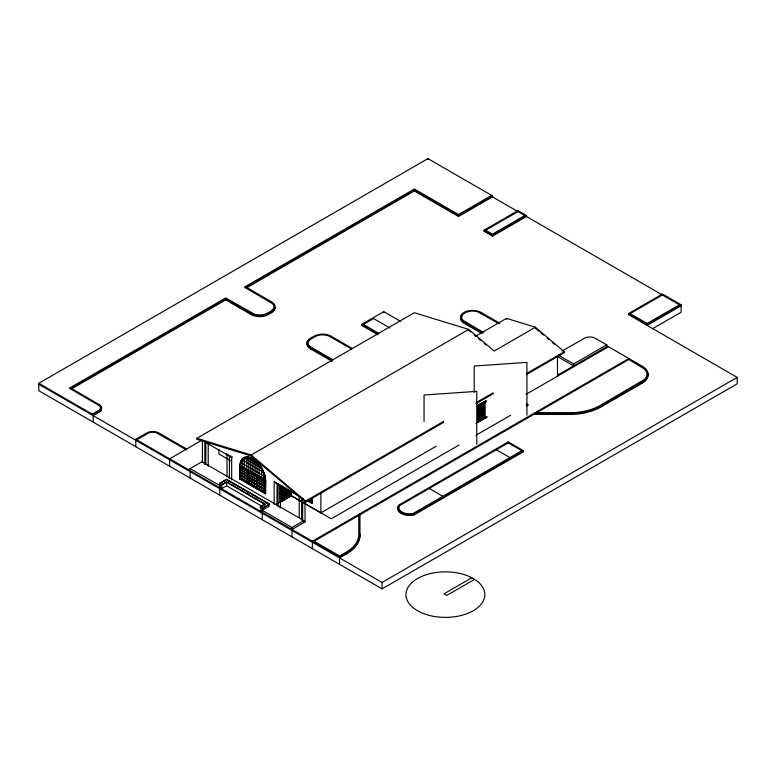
<?xml version="1.0" encoding="UTF-8"?>
<svg xmlns="http://www.w3.org/2000/svg" width="776" height="776" viewBox="0 0 776 776"><rect width="100%" height="100%" fill="white"/><g stroke="black" fill="none" stroke-linecap="round" stroke-linejoin="round"><path stroke-width="1.16" d="M240.133 466.715L247.971 471.236L248.349 483.118L240.511 478.588L240.511 466.492L240.133 478.802L265.673 493.565L265.654 480.683L240.182 465.978L240.618 462.418A18.013 10.398 60 0 1 254.586 459.693A18.013 10.398 60 0 1 265.654 480.683L265.285 493.769L239.803 479.064L239.803 466.192A18.023 10.408 60 0 1 252.549 458.82A18.023 10.408 60 0 1 265.285 480.897L265.285 493.769M240.269 465.988L240.638 462.981A17.45 10.078 60 0 1 246.38 457.636L249.358 457.937A17.45 10.078 60 0 1 264.48 476.755L265.227 479.937C264.47 469.965 257.535 458.315 246.758 457.423A17.45 10.078 60 0 0 241.006 462.758M241.035 462.748L264.858 476.503A17.45 10.078 60 0 0 259.106 464.552L246.778 457.413C242.694 457.83 240.628 462.04 240.638 465.775L239.803 466.192L265.334 480.829M93.178 415.664L99.124 412.231L101.297 410.048L101.588 407.817L100.463 405.382L71.082 388.194L71.082 389.174L225.719 299.895L251.211 314.61A12.018 6.936 0 0 0 268.205 314.61L271.6 312.65A12.018 6.936 0 0 0 275.121 307.742M101.297 410.048L101.588 407.817M652.286 328.869L681.124 312.224L681.124 304.803L662.432 294.007L628.444 313.63L628.444 314.61L737.2 377.398L737.2 383.839L382.054 588.877L38.8 390.706L38.8 383.286L93.178 414.685L99.124 411.251L101.297 409.068M38.8 383.286L427.935 158.624L492.508 195.901L492.508 196.881L458.519 216.504L414.335 190.993L246.108 288.119M71.082 388.194L225.719 298.915L251.211 313.63A12.018 6.936 0 0 0 268.205 313.63L271.6 311.671A12.018 6.936 0 0 0 271.6 301.854L246.108 287.139L414.335 190.013L458.519 215.524L492.508 195.901M92.325 414.19L99.415 409.893A7.197 4.152 0 0 0 99.415 405.732L69.384 388.194L225.719 297.935L254.305 314.125A10.806 6.237 0 0 0 265.111 314.125A28.857 16.665 0 0 0 272.463 309.886A10.806 6.237 0 0 0 272.463 303.649L244.411 287.139L414.335 189.034L458.519 214.545L491.654 195.416L491.654 196.396M484.011 230.239L517.99 210.616L526.487 215.524L526.487 216.504L492.508 236.127L484.011 231.219L484.011 230.239L492.508 235.147L526.487 215.524M332.089 361.306L310.681 348.948L310.681 347.968A11.388 6.577 0 0 1 310.681 338.161L314.086 336.192A11.931 6.887 0 0 1 331.071 336.192L352.488 348.56M135.8 446.704L135.8 439.284L146.848 432.911A8.41 4.86 0 0 1 158.74 432.911L186.638 449.013L186.638 450.002M136.654 439.779L149.196 432.746A7.197 4.152 0 0 1 156.393 432.746L185.784 449.508M377.97 334.825L361.665 325.406L361.665 324.426L383.751 311.671L400.435 321.303M443.406 422.503L305.589 502.072L251.211 455.968L196.832 439.284L196.832 438.304L414.335 312.728L468.714 329.412L494.205 351.024L535.411 327.239L564.298 351.732L564.298 352.711L526.904 374.304M201.275 440.564L169.643 458.829L169.643 466.25M190.033 478.016L190.033 468.636L201.935 461.769L303.882 520.638L303.882 522.597L291.989 529.465M226.437 453.446L225.874 453.766L227.95 454.969M468.714 329.412L251.211 454.988L196.832 438.304M250.813 458.18L250.842 471.633M242.238 466.696L242.267 460.022L263.627 472.351L263.627 479.015M255.023 460.614L255.023 474.078M244.197 467.831L244.227 458.199L261.667 468.267L261.667 477.88M265.082 504.448L226.573 482.206L221.752 484.99L219.492 483.351L226.573 479.267L269.621 504.119L262.54 508.532C253.888 506.534 274.374 500.898 260.27 507.223M219.492 483.681L226.573 479.597L269.621 504.448M221.917 482.604L220.054 483.681L220.054 487.609L221.752 488.589L226.573 485.805L262.569 506.592M223.779 481.537L225.641 480.46M475.407 336.338L506.515 318.373L535.411 327.239M246.758 469.305L246.778 457.413M190.033 468.636L220.054 485.64M219.492 483.351L221.752 484.66L226.573 481.886L265.082 504.119M247.971 471.236L248.679 470.877L248.679 483.749M239.803 479.064L240.182 467.142M252.918 472.865L252.947 459.062M248.349 471.022L248.301 483.962L248.999 483.487L248.63 471.614L256.837 475.921M257.166 475.775L256.788 488.87L257.496 488.395L265.334 492.915L264.955 481.042L257.118 476.522L257.118 488.608M257.118 476.522L257.496 488.395M259.087 476.425L259.116 464.533M264.955 481.042L265.654 480.683M279.36 486.862L281.504 485.621M282.018 485.514L280.068 486.639L280.068 488.182L282.998 486.494M279.457 488.725L282.532 486.95M279.457 489.375L283.55 487.008M279.952 491.935L284.084 489.549M279.952 494.079L284.084 491.693M285.374 490.946L288.129 489.355L288.129 495.806M279.952 496.233L284.084 493.846M285.374 493.1L289.506 490.713L289.506 495.01L285.374 497.397L285.374 488.802M260.27 506.903L262.54 508.212L269.621 504.119M279.952 498.376L284.084 495.99M285.374 495.243L289.506 492.857M262.249 519.716L262.249 510.336L269.049 506.408L269.049 504.448M279.457 502.12L290.67 495.971L290.67 491.16M262.249 512.296L262.54 508.212M276.149 504.274L278.147 503.12M280.146 501.965L291.145 495.621L331.274 518.795L459.198 444.939M276.149 504.352L278.147 503.197M279.302 502.538L291.145 495.699L320.876 512.868L436.209 446.2M279.593 502.693L291.427 495.864L291.427 491.043M561.863 351.091L585.579 337.638A8.4 4.85 0 0 1 593.98 337.638L606.774 344.786L606.774 346.746L557.498 375.196M305.589 502.072L305.589 501.092L443.843 421.271M476.309 402.531L493.07 392.85M526.584 373.498L564.298 351.732M662.432 294.987L630.151 313.63L647.135 323.437L679.427 304.803L526.487 216.504M475.804 403.801L493.565 393.548M487.153 417.187L477.997 422.144L477.997 405.276L485.883 400.726M308.528 499.86L311.68 501.674L311.816 498.24M477.997 405.276L486.164 400.882M486.232 401.745L479.025 405.906L479.025 421.543L478.743 405.741L485.951 401.58M312.262 498.134L311.845 503.401L312.408 503.081L312.408 497.513M479.626 410.979L483.758 408.593M479.626 413.123L483.758 410.737M479.626 415.276L483.758 412.89M479.626 417.42L483.758 415.034M558.642 355.253L573.639 363.915L606.774 344.786M262.249 510.336L291.989 527.505L303.882 520.638M478.743 421.387L486.6 416.848M475.872 423.298L486.872 417.022M526.109 394.305L608.471 346.746M628.444 313.63L647.135 324.426L681.124 304.803M681.124 305.783L647.135 325.406L647.135 324.426M475.969 435.258L510.569 415.276M526.293 406.197L528.398 404.985L526.312 403.782M628.87 358.522L312.379 541.241L312.379 548.651M359.957 514.75L533.704 414.442L568.856 414.442A44.717 25.821 0 0 0 601.681 406.585L642.46 383.043A19.225 11.097 0 0 0 647.795 373.266M523.509 450.74L508.222 441.903L398.612 505.186A11.718 6.761 0 0 0 401.163 512.548A11.718 6.761 0 0 0 413.909 514.013L523.509 450.74L523.509 451.719L413.909 514.992A11.718 6.761 0 0 1 401.163 513.528A11.718 6.761 0 0 1 398.612 506.165M508.222 442.892L399.679 505.554L399.136 506.592A10.505 6.062 0 0 0 411.484 513.712L413.269 513.402L521.812 450.74L508.222 442.892L508.222 441.903M135.8 439.284L339.568 556.935L346.368 553.007A44.717 25.821 0 0 0 359.957 534.063M533.704 414.442L533.704 413.453L568.856 413.453A44.717 25.821 0 0 0 601.681 405.605L642.46 382.064A19.225 11.097 0 0 0 642.46 366.369L606.492 345.601M339.568 557.915L346.368 553.996A44.717 25.821 0 0 0 359.957 535.042L359.957 513.77M38.8 384.265L382.054 582.446L737.2 377.398M471.779 577.771L443.998 593.815L446.782 595.425L474.572 579.381M492.508 196.881L524.789 215.524L492.508 234.168L485.708 230.239L517.99 211.596L517.99 210.616M481.683 333.389L464.038 323.194L464.038 322.215A12.018 6.936 0 0 1 464.038 312.408A12.018 6.936 0 0 1 481.033 312.408L499.725 323.194M557.643 356.64L573.639 365.874L573.639 363.915M498.91 323.708L477.938 311.913A10.806 6.237 0 0 0 464.892 312.903A10.806 6.237 0 0 0 463.175 320.43L483.632 332.545M464.038 322.215L482.72 333.001M390.008 328.035L373.557 318.538L363.362 324.426L378.785 333.331M361.665 324.426L377.97 333.845M351.644 349.045L329.16 336.144A10.728 6.198 0 0 0 315.997 336.144L310.487 339.267A10.185 5.878 0 0 0 310.487 346.862L332.943 359.841M496.32 449.76L509.919 457.607M310.681 347.968L332.089 360.326M429.274 488.463L442.863 496.32M308.809 499.531L311.535 501.102L311.535 498.813M308.673 499.773L311.816 501.597M308.12 500.122L312.262 502.518M307.694 500.365L312.408 503.081M306.656 500.404L311.845 503.401M201.634 440.099L231.665 457.442L231.665 479.81M301.069 497.513L274.151 481.964L274.151 504.255M231.229 461.031L218.919 453.921L218.919 449.226M256.4 476.338L249.435 472.312L249.435 477.638L256.4 481.663M240.948 470.072L247.913 474.097M249.435 474.98L256.4 479.005M257.933 479.878L264.897 483.904M256.4 481.886L249.435 477.861L249.435 483.186L256.4 487.212M240.948 475.62L247.913 479.646M249.435 480.528L256.4 484.544M257.933 485.427L264.897 489.452M248.999 483.487L256.837 488.017L256.468 476.144M228.639 481.12L230.714 482.313M232.79 483.506L234.856 484.709M237.97 486.503L240.036 487.697M242.112 488.89L244.188 490.092M246.254 491.286L249.368 493.08M251.434 494.273L253.51 495.476M255.585 496.669L258.689 498.464M264.907 502.053L268.011 503.847M262.54 512.131L260.843 511.151L260.843 507.223M535.411 328.219L539.019 331.274M540.823 332.807L543.53 335.106M547.138 338.171L548.952 339.694M552.56 342.759L554.365 344.292M468.714 330.392L470.537 331.934M474.175 335.019L475.998 336.571M478.734 338.879L480.557 340.431M484.195 343.516L486.019 345.058M305.589 501.092L251.211 454.988L251.211 455.968M101.588 408.797L101.297 406.556M642.46 366.369L642.46 367.349M642.46 382.064L642.46 383.043M601.681 405.605L601.681 406.585M568.856 413.453L568.856 414.442M557.498 356.233L557.498 376.176M526.933 415.228L526.933 362.392L474.214 366.039L474.214 392.462M506.515 318.373L506.515 319.353M492.508 235.147L492.508 236.127M485.165 402.55L485.165 404.092M485.048 405.693L485.048 416.44M484.554 402.715L484.554 404.635M484.554 405.285L484.554 418.031M484.253 402.889L484.253 404.81L479.131 407.769L479.131 405.848M484.253 418.206L484.253 405.46L479.131 408.418L479.131 421.164M482.381 407.235L482.381 417.983M481.033 312.408L481.033 313.388M481.004 408.03L481.004 418.778M478.278 405.441L478.278 422.309M476.774 444.182L476.774 391.356L424.045 395.003L424.045 421.426M470.305 325.833L470.305 326.812M458.519 215.524L458.519 216.504M427.935 158.624L427.935 159.604M414.335 190.013L414.335 190.993M413.909 514.013L413.909 514.992M383.751 311.671L383.751 312.65M382.054 582.446L382.054 588.877M346.368 553.007L346.368 553.996M339.568 556.935L339.568 564.356M331.071 336.192L331.071 337.172M320.876 492.857L320.876 512.868M311.68 498.318L311.68 501.674M310.681 338.161L310.681 339.141M305.026 501.597L305.026 521.608M302.63 498.173L302.63 520.541M301.621 498.454L301.621 519.648M299.226 517.408L299.226 496.213A1.203 0.698 0 0 0 299.914 496.785M291.989 527.505L291.989 536.885M290.389 490.995L290.389 495.806M290.001 491.392L290.001 496.029M286.751 488.007L286.751 496.601M284.879 487.406L284.879 498.987M284.579 487.58L284.579 499.162M282.707 488.191L282.707 498.939M281.329 488.987L281.329 499.734M280.446 485.048L280.446 507.417M278.05 483.981L278.05 506.35M277.042 484.263L277.042 505.457M271.6 311.671L271.6 312.65M268.205 313.63L268.205 314.61M263.151 480.237L263.151 485.563M263.151 485.786L263.151 491.111M261.415 479.228L261.415 484.554M261.415 484.777L261.415 490.102M259.669 478.22L259.669 483.545M259.669 483.768L259.669 489.093M257.06 462.399L257.06 475.251M254.664 475.329L254.664 480.654M254.664 480.877L254.664 486.203M252.918 474.33L252.918 479.655M252.918 479.878L252.918 485.204M251.211 313.63L251.211 314.61M251.181 473.321L251.181 478.647M251.181 478.87L251.181 484.195M249.513 312.65L249.513 313.63M248.786 457.627L248.786 470.479M246.167 470.431L246.167 475.756M246.167 475.979L246.167 481.304M244.43 469.422L244.43 474.747M244.43 474.97L244.43 480.295M242.684 468.423L242.684 473.748M242.684 473.961L242.684 479.287M229.405 455.58L229.405 477.948M227.009 454.523L227.009 476.891M226.573 481.886L226.573 485.805M225.719 298.915L225.719 299.895M221.752 484.66L221.752 488.589M219.773 485.805L219.773 495.185M208.22 443.348L208.22 465.716M205.824 442.291L205.824 464.659M204.825 441.389L204.825 463.757M202.429 462.7L202.429 440.322A1.203 0.698 0 0 0 202.846 440.797M100.463 410.242L100.463 411.222M99.124 404.383L99.124 405.363M99.124 411.251L99.124 412.231M93.178 414.685L93.178 422.095M232.528 456.87A1.203 0.698 0 0 1 230.714 456.889A1.203 0.698 0 0 1 230.918 455.851M204.408 463.282A1.203 0.698 0 0 1 204.544 464.261M279.758 506.844A1.203 0.698 0 0 1 280.165 507.921M279.341 484.622A1.203 0.698 0 0 1 278.06 483.807M276.625 504.982A1.203 0.698 0 0 1 277.032 505.632M276.528 482.536A1.203 0.698 0 0 1 274.956 482.43A1.203 0.698 0 0 1 274.927 481.518M207.541 465.154A1.203 0.698 0 0 1 208.114 466.075M207.706 442.805A1.203 0.698 0 0 1 206.251 442.756A1.203 0.698 0 0 1 205.941 441.932M304.599 521.132A1.203 0.698 0 0 1 304.968 521.879A1.203 0.698 0 0 1 303.92 522.355M303.047 498.648A1.203 0.698 0 0 1 302.834 498.512M229.337 477.774A1.203 0.698 0 0 1 229.298 478.307M228.61 455.114A1.203 0.698 0 0 1 227.029 454.338M301.418 519.309A1.203 0.698 0 0 1 301.515 519.998M464.038 323.194A12.018 6.936 0 0 1 462.127 314.823M310.681 348.948A11.388 6.577 0 0 1 309.566 339.801M644.468 379.415L600.837 405.111A43.553 25.152 0 0 1 568.847 412.764L536.604 412.764L628.87 359.501L644.468 369.017A18.013 10.398 0 0 1 644.468 379.415M284.084 487.396L279.952 489.782L279.952 500.53L284.084 498.143L284.084 487.396M483.642 403.433L479.743 405.683L479.743 407.225L483.642 404.975L483.642 403.433M483.758 406.44L479.626 408.826L479.626 419.574L483.758 417.187L483.758 406.44M358.764 515.439L314.086 541.241L339.568 555.955L345.514 552.522A43.553 25.152 0 0 0 358.764 534.053L358.764 515.439M473.263 578.527L469.393 576.558A39.421 22.756 0 0 0 406.905 589.692A39.421 22.756 0 0 0 453.921 616.842A39.421 22.756 0 0 0 476.668 580.758L473.263 578.527M265.227 479.937L240.667 465.755L265.198 479.956M247.913 471.439L240.948 467.414L240.948 472.739L247.913 476.765L247.913 471.439M264.897 481.236L257.933 477.221L257.933 482.546L264.897 486.562L264.897 481.236M247.913 476.978L240.948 472.962L240.948 478.288L247.913 482.303L247.913 476.978M264.897 486.785L257.933 482.769L257.933 488.094L264.897 492.11L264.897 486.785"/></g></svg>
